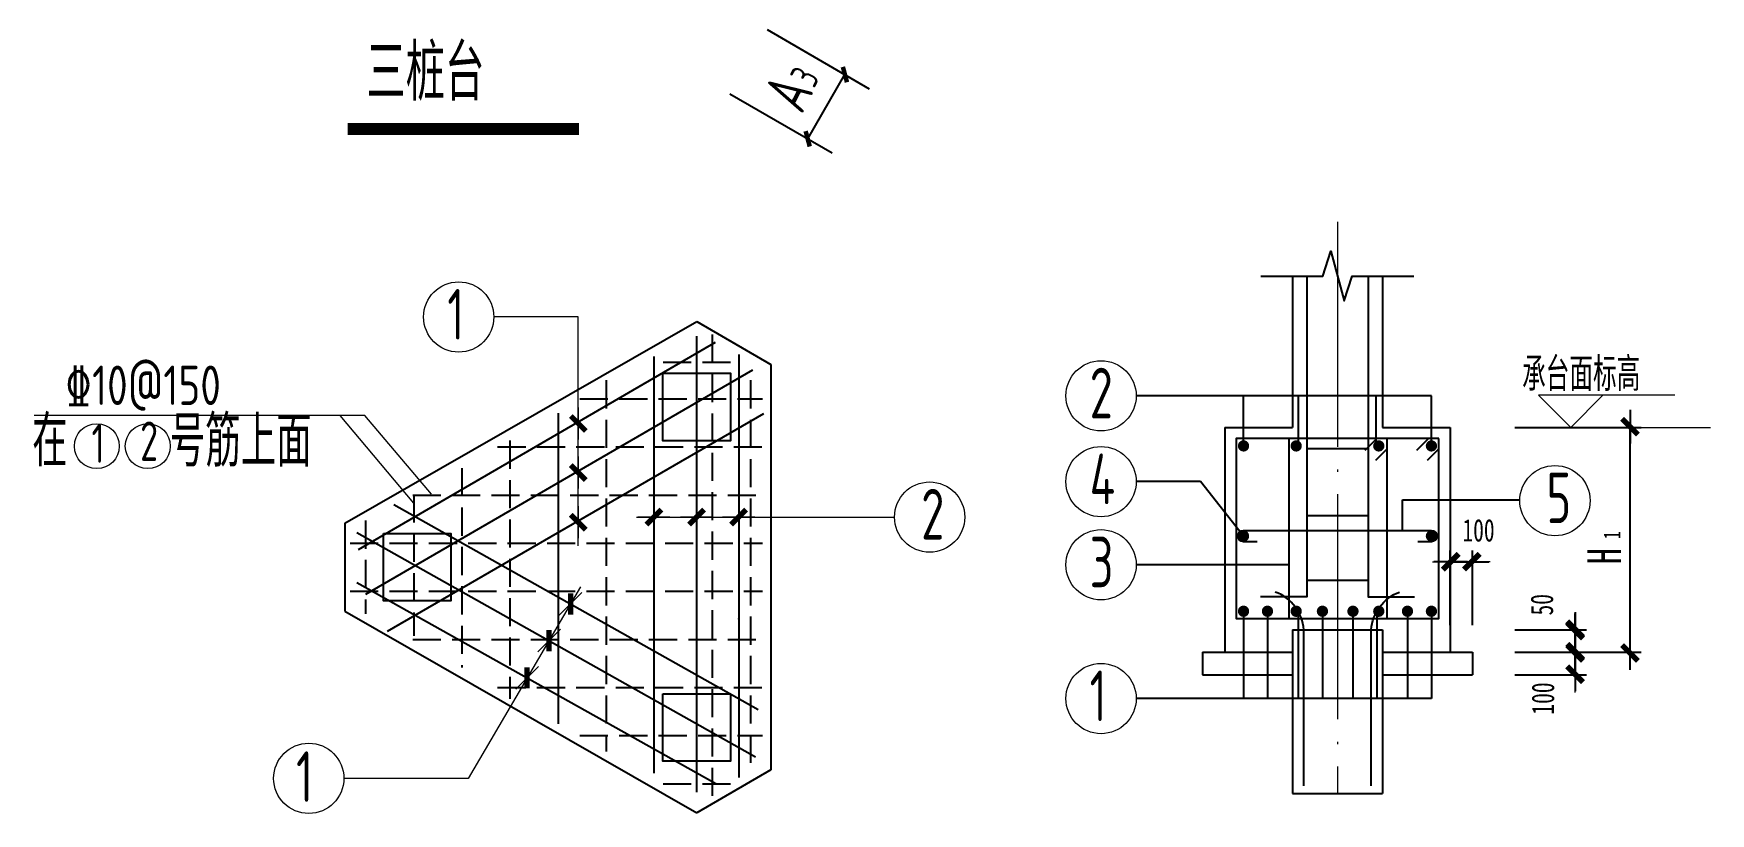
# Model space of a CAD drawing. Extents: x 3968514 to 5230306, y -516551 to -228246.
# Drawn here: x 4441664 to 4456567, y -343982 to -337050 of the extents above; entities that cross this region are included whole.
import ezdxf

# ---------------------------------------------------------------- set-up
doc = ezdxf.new("R2010")
doc.units = 0
doc.header["$LTSCALE"] = 1000
doc.header["$MEASUREMENT"] = 0
doc.linetypes.add('DASH', pattern=[0.35, 0.25, -0.1])
doc.linetypes.add('DOTE', pattern=[2.42, 2, -0.2, 0.02, -0.2])
for name, color, linetype in [('3-承台', 7, 'Continuous'), ('DIM', 3, 'Continuous'), ('PUB_TEXT', 7, 'Continuous'), ('REIN', 2, 'Continuous')]:
    doc.layers.add(name, color=color, linetype=linetype)
for name, color, linetype, lineweight in [('AXIS_TEXT', 7, 'Continuous', 15), ('DOTE', 1, 'DOTE', 9), ('PUB_DIM', 3, 'Continuous', 15)]:
    doc.layers.add(name, color=color, linetype=linetype, lineweight=lineweight)
doc.styles.add('DIM_FONT', font='SIMPLEX', dxfattribs={"width": 0.7, "bigfont": 'GBCBIG'})
doc.styles.add('ST', font='simhei.ttf', dxfattribs={"width": 0.7})
doc.styles.add('TSSD_REIN', font='Tssdeng.shx', dxfattribs={"width": 0.7, "bigfont": 'hztxt.shx'})
doc.dimstyles.new('DIMN', dxfattribs={"dimtxt": 300, "dimasz": 100, "dimexe": 250, "dimexo": 300, "dimgap": 150, "dimtad": 1, "dimdec": 0, "dimzin": 0, "dimdsep": 46, "dimtxsty": 'DIM_FONT', "dimblk": 'ARCHTICK', "dimcen": 0.09, "dimclrt": 7, "dimazin": 2, "dimtfac": 1, "dimtdec": 0, "dimtix": 1, "dimtmove": 2, "dimatfit": 3, "dimfxl": 1, "dimtolj": 1, "dimtzin": 0, "dimarcsym": 0})

# ---------------------------------------------------------------- blocks, each defined once
blk = doc.blocks.new('_DIMX')
blk.add_line((-150, 0), (150, 0))
at = {"const_width": 50}
blk.add_lwpolyline([(-70, -70), (70, 70)], dxfattribs=at)
blk = doc.blocks.new('X')
at = {"layer": 'AXIS_TEXT'}
blk.add_line((-157, 0), (157, 0), dxfattribs=at)
at = {"color": 0, "linetype": 'ByBlock', "rotation": 180}
blk.add_blockref('_DIMX', (6, 0), dxfattribs=at)
blk = doc.blocks.new('_ArchTick')
at = {"color": 0, "linetype": 'ByBlock', "const_width": 0.4}
blk.add_lwpolyline([(-0.5, -0.5), (0.5, 0.5)], dxfattribs=at)
blk = doc.blocks.new('*D113')
at = {"layer": 'Defpoints', "color": 0, "transparency": 16777216}
for p in [(4447924, -336865), (4447594, -337435), (4448875, -337415)]:
    blk.add_point(p, dxfattribs=at)
at = {"layer": 'PUB_DIM', "color": 0, "lineweight": -2, "transparency": 16777216}
for p, q in [((4448184, -337015), (4449091, -337541)), ((4448544, -337986), (4448875, -337415)), ((4447853, -337585), (4448761, -338111))]:
    blk.add_line(p, q, dxfattribs=at)
at = {"layer": 'PUB_DIM', "color": 0, "lineweight": -2, "transparency": 16777216, "xscale": 100, "yscale": 100, "zscale": 100}
for p, rotation in [((4448875, -337415), 59.91070981437168), ((4448544, -337986), 239.9107098143717)]:
    blk.add_blockref('_ArchTick', p, dxfattribs=dict(at, rotation=rotation))

msp = doc.modelspace()

# ---------------------------------------------------------------- linework, layer by layer
at = {"color": 6}
for p, q in [((4452852.31778, -339205.7054), (4452852.31778, -340550.43782)), ((4453652.31778, -339205.7054), (4453652.31778, -340550.43782)), ((4452252.31778, -340550.43782), (4452252.31778, -342549.95106)), ((4452252.31778, -340550.43782), (4452852.31778, -340550.43782)), ((4453652.31778, -340550.43782), (4454252.31778, -340550.43782)), ((4454252.31778, -340550.43782), (4454252.31778, -342549.95106)), ((4452852.31778, -342349.95106), (4453652.31778, -342349.95106)), ((4452852.31778, -342349.95106), (4452852.31778, -343805.77759)), ((4453652.31778, -342349.95106), (4453652.31778, -343805.77759)), ((4452052.31778, -342549.95106), (4452052.31778, -342749.95106)), ((4452052.31778, -342549.95106), (4452852.31778, -342549.95106)), ((4453652.31778, -342549.95106), (4454452.31778, -342549.95106)), ((4454452.31778, -342549.95106), (4454452.31778, -342749.95106)), ((4452052.31778, -342749.95106), (4452852.31778, -342749.95106)), ((4453652.31778, -342749.95106), (4454452.31778, -342749.95106))]:
    msp.add_line(p, q, dxfattribs=at)
at = {"color": 3}
for p, q in [((4454087.31778, -340270.07097), (4451463.38962, -340270.07097)), ((4452417.31778, -340715.43782), (4452417.31778, -340270.07097)), ((4452907.03876, -340715.43782), (4452907.03876, -340270.07097)), ((4453597.59679, -340715.43782), (4453597.59679, -340270.07097)), ((4454087.31778, -340715.43782), (4454087.31778, -340270.07097)), ((4452035.08746, -341032.68643), (4451462.00326, -341032.68643)), ((4452417.31778, -341516.81963), (4452035.08746, -341032.68643)), ((4453829.19988, -341195.98986), (4454872.56578, -341195.98986)), ((4453829.19988, -341466.81963), (4453829.19988, -341195.98986)), ((4452820.31333, -341771.67029), (4451462.00326, -341771.67029)), ((4452417.31778, -342184.95106), (4452417.31778, -342960.73275)), ((4452630.25359, -342184.95106), (4452630.25359, -342960.73275)), ((4452901.61261, -342184.95106), (4452901.61261, -342960.73275)), ((4453118.62791, -342184.95106), (4453118.62791, -342960.73275)), ((4453389.86759, -342184.95106), (4453389.86759, -342960.73275)), ((4453603.02294, -342184.95106), (4453603.02294, -342960.73275)), ((4453874.38196, -342184.95106), (4453874.38196, -342960.73275)), ((4454087.31778, -342184.95106), (4454087.31778, -342960.73275)), ((4454087.31778, -342960.73275), (4451462.00326, -342960.73275))]:
    msp.add_line(p, q, dxfattribs=at)
msp.add_line((4452852.31778, -343805.77759), (4453652.31778, -343805.77759))
msp.add_lwpolyline([(4452572.31778, -339205.7054), (4453122.31778, -339205.7054), (4453192.31778, -338985.7054), (4453312.31778, -339425.7054), (4453382.31778, -339205.7054), (4453932.31778, -339205.7054)])
for points in [[(4447257.36617, -340070.1192), (4447857.36617, -340070.1192), (4447857.36617, -340670.1192), (4447257.36617, -340670.1192)], [(4444774.06617, -341493.7512), (4445374.06617, -341493.7512), (4445374.06617, -342093.7512), (4444774.06617, -342093.7512)], [(4447257.36617, -342917.3832), (4447857.36617, -342917.3832), (4447857.36617, -343517.3832), (4447257.36617, -343517.3832)]]:
    msp.add_lwpolyline(points, close=True, dxfattribs=at)
at = {"layer": '3-承台'}
for p, q in [((4444430.76129, -341402.59135), (4447557.36893, -339610.1645)), ((4447557.36893, -339610.1645), (4448216.38904, -339992.31675)), ((4448216.38904, -339992.31675), (4448216.38904, -343595.18579)), ((4444430.76129, -341402.59135), (4444430.76129, -342184.91119)), ((4444430.76129, -342184.91119), (4447557.36893, -343977.33804)), ((4448216.38904, -343595.18579), (4447557.36893, -343977.33804))]:
    msp.add_line(p, q, dxfattribs=at)
at = {"layer": 'DIM'}
for p, q in [((4454827.39375, -340550.43782), (4455952.03328, -340550.43782)), ((4455852.03328, -342549.95106), (4455852.03328, -340551.43782)), ((4454251.31778, -341624.06664), (4454250.31778, -341624.06664)), ((4454252.31778, -342310.02601), (4454252.31778, -341644.79624)), ((4454452.31778, -342310.02601), (4454452.31778, -341644.79624)), ((4454252.31778, -341744.79624), (4454452.31778, -341744.79624)), ((4454453.31778, -341744.79624), (4454454.31778, -341744.79624)), ((4455364.22298, -342250.92372), (4455364.22298, -342249.92372)), ((4455364.22298, -342349.95106), (4455364.22298, -342251.92372)), ((4454827.39375, -342349.95106), (4455464.22298, -342349.95106)), ((4454827.39375, -342349.95106), (4455464.22298, -342349.95106)), ((4455364.22298, -342348.95106), (4455364.22298, -342347.95106)), ((4455364.22298, -342549.95106), (4455364.22298, -342349.95106)), ((4455364.22298, -342350.95106), (4455364.22298, -342351.95106)), ((4454827.39375, -342549.95106), (4455464.22298, -342549.95106)), ((4454827.39375, -342549.95106), (4455464.22298, -342549.95106)), ((4454827.39375, -342549.95106), (4455952.03328, -342549.95106)), ((4455364.22298, -342548.95106), (4455364.22298, -342547.95106)), ((4455364.22298, -342749.95106), (4455364.22298, -342549.95106)), ((4455364.22298, -342550.95106), (4455364.22298, -342551.95106)), ((4454827.39375, -342749.95106), (4455464.22298, -342749.95106)), ((4455364.22298, -342750.95106), (4455364.22298, -342751.95106))]:
    msp.add_line(p, q, dxfattribs=at)
at = {"layer": 'DOTE', "linetype": 'DOTE'}
msp.add_line((4453252.31778, -338725.02192), (4453252.31778, -343805.77759), dxfattribs=at)
at = {"layer": 'PUB_DIM'}
for p, q in [((4446505.5425, -339569.38072), (4445754.85473, -339569.38072)), ((4446505.5425, -341602.92008), (4446505.5425, -339569.38072)), ((4456249.33169, -340265.43782), (4455039.82122, -340265.43782)), ((4455324.82122, -340550.43782), (4455039.82122, -340265.43782)), ((4455609.82122, -340265.43782), (4455324.82122, -340550.43782)), ((4444607.09153, -340443.95948), (4441670.21265, -340443.95948)), ((4445044.88193, -341224.55388), (4444389.39486, -340443.95948)), ((4445199.7924, -341143.80272), (4444607.09153, -340443.95948)), ((4455952.03328, -340550.43782), (4456567.04289, -340550.43782)), ((4447023.20618, -341347.85763), (4449315.48161, -341347.85763)), ((4446525.25687, -341969.20967), (4445525.76187, -343669.96431)), ((4445525.76187, -343669.96431), (4444422.33498, -343669.96431))]:
    msp.add_line(p, q, dxfattribs=at)
at = {"layer": 'PUB_DIM', "const_width": 106.875}
msp.add_lwpolyline([(4444456.92297, -337899.65221), (4446512.69433, -337899.65221)], dxfattribs=at)
at = {"layer": 'PUB_DIM'}
for centre, radius in [((4445442.69957, -339569.38072), 312.15516), ((4451151.23447, -340270.07097), 312.15516), ((4442226.4836, -340717.78776), 199.7793), ((4442679.39753, -340717.78776), 199.7793), ((4451151.23447, -341032.68643), 312.15516), ((4455184.80647, -341201.95596), 312.15516), ((4449627.63676, -341347.85763), 312.15516), ((4451151.23447, -341771.67029), 312.15516), ((4451151.23447, -342960.73275), 312.15516), ((4444110.17982, -343669.96431), 312.15516)]:
    msp.add_circle(centre, radius, dxfattribs=at)
for p in [(4446505.5425, -340515.76752), (4446505.5425, -340952.19413), (4446505.5425, -341394.28777), (4447177.36791, -341347.85763), (4447556.44917, -341347.85763), (4447930.87059, -341347.85763), (4446436.56461, -342120.12966), (4447929.23916, -342253.3398), (4446245.09374, -342445.93916), (4446050.51182, -342777.04247)]:
    msp.add_point(p, dxfattribs=at)
at = {"layer": 'REIN', "color": 1}
for points in [[(4452979.33591, -339205.7054), (4452979.33591, -342055.29151), (4452568.93591, -342055.29151)], [(4453525.29964, -339205.7054), (4453525.29964, -342055.29151), (4453935.69964, -342055.29151)], [(4453499.0977, -340754.3287), (4453603.05794, -340650.43782)], [(4453956.50302, -340754.3287), (4454060.46326, -340650.43782)], [(4452979.33591, -340739.02894), (4453525.29964, -340739.02894)], [(4453694.91246, -340742.29235), (4453591.02158, -340846.25258)], [(4454152.31778, -340742.29235), (4454048.4269, -340846.25258)], [(4452979.33591, -341334.29382), (4453525.29964, -341334.29382)], [(4452979.33591, -341908.88794), (4453525.29964, -341908.88794)]]:
    msp.add_lwpolyline(points, dxfattribs=at)
at = {"layer": 'REIN'}
for points in [[(4447555.76239, -339738.92352), (4447555.76239, -343792.30621)], [(4447722.31574, -339796.75072), (4444550.0724, -341637.86928)], [(4447177.36718, -339920.79032), (4447177.36893, -343624.35389)], [(4447930.86986, -339902.63498), (4447930.87161, -343661.71925)], [(4448053.08867, -340042.44769), (4444614.8531, -342035.37952)], [(4448151.17829, -340430.90404), (4444805.4169, -342364.14302)], [(4446325.69763, -340423.66188), (4446325.69763, -343185.47842)], [(4444865.63207, -341235.28126), (4448102.58126, -343058.53544)], [(4444536.11496, -341484.70098), (4448079.33481, -343477.63281)], [(4444536.11496, -341930.48836), (4447728.59575, -343715.09833)], [(4452953.64209, -343737.81146), (4452953.64209, -342349.95106)], [(4453550.99346, -343737.81146), (4453550.99346, -342349.95106)]]:
    msp.add_lwpolyline(points, dxfattribs=at)
at = {"layer": 'REIN', "linetype": 'DASH'}
for points in [[(4447693.83152, -339726.47214), (4447693.83152, -343837.87424)], [(4447258.16611, -339971.18686), (4447930.86984, -339971.1869)], [(4446753.19763, -340132.33095), (4446753.19763, -343430.19632)], [(4448035.69763, -340132.33095), (4448035.69763, -343546.72862)], [(4446519.22163, -340297.50127), (4448141.85208, -340297.50127)], [(4445898.19763, -340668.37978), (4445898.19763, -342964.06694)], [(4445787.89534, -340725.00127), (4448141.85208, -340725.00127)], [(4445470.69763, -340913.09768), (4445470.69763, -342684.38932)], [(4445033.71496, -341152.50127), (4448141.85208, -341152.50127)], [(4445043.19763, -341146.16237), (4445043.19763, -342404.71169)], [(4444615.69763, -341379.22706), (4444615.69763, -342206.60673)], [(4444477.60213, -341580.00127), (4448141.85208, -341580.00127)], [(4444477.60213, -342007.50127), (4448141.85208, -342007.50127)], [(4445033.71496, -342435.00127), (4448141.85208, -342435.00127)], [(4445787.89534, -342862.50127), (4448141.85208, -342862.50127)], [(4446519.22163, -343290.00127), (4448141.85208, -343290.00127)], [(4447258.16611, -343719.3888), (4447930.86984, -343719.38876)]]:
    msp.add_lwpolyline(points, dxfattribs=at)
at = {"layer": 'REIN', "color": 1}
for points in [[(4454152.31778, -340650.43782), (4452352.31778, -340650.43782), (4452352.31778, -342249.95106), (4454152.31778, -342249.95106)], [(4453694.91246, -340650.43782), (4452820.31333, -340650.43782), (4452820.31333, -342249.95106), (4453694.91246, -342249.95106)]]:
    msp.add_lwpolyline(points, close=True, dxfattribs=at)
at = {"layer": 'REIN', "const_width": 50}
for points in [[(4452392.31778, -340715.43782, 1), (4452442.31778, -340715.43782, 1)], [(4452860.31333, -340715.43782, 1), (4452910.31333, -340715.43782, 1)], [(4453644.32222, -340715.43782, -1), (4453594.32222, -340715.43782, -1)], [(4454062.31778, -340715.43782, 1), (4454112.31778, -340715.43782, 1)], [(4452392.31778, -341516.81963, 1), (4452442.31778, -341516.81963, 1)], [(4454112.31778, -341516.81963, -1), (4454062.31778, -341516.81963, -1)], [(4452392.31778, -342184.95106, 1), (4452442.31778, -342184.95106, 1)], [(4452605.25359, -342184.95106, 1), (4452655.25359, -342184.95106, 1)], [(4452860.31333, -342184.95106, 1), (4452910.31333, -342184.95106, 1)], [(4453093.62791, -342184.95106, 1), (4453143.62791, -342184.95106, 1)], [(4453414.86759, -342184.95106, -1), (4453364.86759, -342184.95106, -1)], [(4453594.32222, -342184.95106, 1), (4453644.32222, -342184.95106, 1)], [(4453899.38196, -342184.95106, -1), (4453849.38196, -342184.95106, -1)], [(4454112.31778, -342184.95106, -1), (4454062.31778, -342184.95106, -1)]]:
    msp.add_lwpolyline(points, format="xyb", close=True, dxfattribs=at)
at = {"layer": 'REIN', "color": 1}
msp.add_lwpolyline([(4452537.31778, -341566.81963), (4452417.31778, -341566.81963, -1), (4452417.31778, -341466.81963), (4454087.31778, -341466.81963, -1), (4454087.31778, -341566.81963), (4453967.31778, -341566.81963)], format="xyb", dxfattribs=at)
at = {"layer": 'REIN'}
for points in [[(4452953.64209, -342349.95106, 0.2916164143), (4452699.69393, -342013.86002)], [(4453550.99346, -342349.95106, -0.2916164143), (4453804.94162, -342013.86002)]]:
    msp.add_lwpolyline(points, format="xyb", dxfattribs=at)

# ---------------------------------------------------------------- block references
at = {"layer": 'DIM'}
for p, rotation in [((4455852.03328, -340550.43782), 90), ((4454452.31778, -341744.79624), 180), ((4455364.22298, -342349.95106), 270), ((4455364.22298, -342349.95106), 90), ((4455364.22298, -342549.95106), 270), ((4455364.22298, -342549.95106), 90), ((4455852.03328, -342549.95106), 270), ((4455364.22298, -342749.95106), 90)]:
    msp.add_blockref('X', p, dxfattribs=dict(at, rotation=rotation))
msp.add_blockref('X', (4454252.31778, -341744.79624), dxfattribs=at)
at = {"layer": 'PUB_DIM'}
for p, xscale, yscale, zscale, rotation in [((4446505.5425, -340515.76752), 0.9500000001862645, 0.9500000001862645, 0.9500000001862645, 270), ((4446505.5425, -340952.19413), 0.9500000001862645, 0.9500000001862645, 0.9500000001862645, 270), ((4446505.5425, -341394.28777), 0.9500000001862645, 0.9500000001862645, 0.9500000001862645, 270), ((4447177.36791, -341347.85763), 0.9500000001862645, 0.9500000001862645, 0.9500000001862645, 180), ((4447556.44917, -341347.85763), 0.9500000001862645, 0.9500000001862645, 0.9500000001862645, 180), ((4447930.87059, -341347.85763), 0.9500000001862645, 0.9500000001862645, 0.9500000001862645, 180), ((4446436.56461, -342120.12966), 0.9500000003367642, 0.9500000003367642, 0.9500000003367642, 225), ((4446245.09374, -342445.93916), 0.9500000003367642, 0.9500000003367642, 0.9500000003367642, 225), ((4446050.51182, -342777.04247), 0.9500000003367642, 0.9500000003367642, 0.9500000003367642, 225)]:
    msp.add_blockref('_DIMX', p, dxfattribs=dict(at, xscale=xscale, yscale=yscale, zscale=zscale, rotation=rotation))

# ---------------------------------------------------------------- texts
at = {"color": 7, "linetype": 'ByBlock', "insert": (4454505.87484, -341466.51927), "char_height": 200, "attachment_point": 5, "style": 'ST'}
msp.add_mtext('\\A1;100', dxfattribs=at)
at = {"width": 1943, "attachment_point": 1, "rotation": 90, "style": 'DIM_FONT'}
for s, insert, char_height in [('\\f宋体|b0|i0|c134|p2;1', (4455616.95895, -341543.65739), 150), ('\\f宋体|b0|i0|c134|p2;H', (4455471.37505, -341766.10976), 300)]:
    msp.add_mtext(s, dxfattribs=dict(at, insert=insert, char_height=char_height))
at = {"color": 7, "linetype": 'ByBlock', "char_height": 200, "attachment_point": 5, "rotation": 90, "style": 'ST'}
for s, insert in [('\\A1;50', (4455069.96525, -342126.9037)), ('\\A1;100', (4455079.22298, -342960.31642))]:
    msp.add_mtext(s, dxfattribs=dict(at, insert=insert))
at = {"layer": 'PUB_TEXT', "style": 'TSSD_REIN'}
for s, height, width, p in [('三桩台', 500, 0.7, (4444621.36492, -337646.49172)), ('1', 450, 0.7, (4445341.57416, -339770.33964)), ('承台面标高', 300, 0.7, (4454893.23516, -340228.45313)), ('\x8410@150', 350, 0.8, (4441944.22588, -340351.73903)), ('2', 450, 0.7, (4451050.10906, -340471.02989)), ('在', 450, 0.7, (4441652.1012, -340899.43466)), ('1', 350, 0.7, (4442179.72815, -340866.60269)), ('2', 350, 0.7, (4442611.2446, -340848.78007)), ('号筋上面', 450, 0.7, (4442875.17018, -340899.43466)), ('4', 450, 0.7, (4451050.10906, -341233.64535)), ('5', 450, 0.7, (4455110.10407, -341401.68954)), ('2', 450, 0.7, (4449552.93436, -341547.59121)), ('3', 450, 0.7, (4451050.10906, -341972.62921)), ('1', 450, 0.7, (4451050.10906, -343161.69167)), ('1', 450, 0.7, (4443998.06629, -343880.15021))]:
    msp.add_text(s, height=height, dxfattribs=dict(at, width=width)).set_placement(p)
at = {"layer": 'PUB_TEXT', "style": 'TSSD_REIN', "width": 0.7}
for s, height, p in [('3', 250, (4448601.57198, -337543.12152)), ('A', 400, (4448492.15663, -337773.80974))]:
    msp.add_text(s, height=height, rotation=62.543652758, dxfattribs=at).set_placement(p)

# ---------------------------------------------------------------- dimensions: what is measured, and where the dimension line sits
at = {"layer": 'PUB_DIM'}
dim = msp.add_aligned_dim(p1=(4447593.73486, -337435.01727), p2=(4447924.27779, -336864.55507), distance=-1098.81807, text=' ', dimstyle='DIMN', dxfattribs=at)
dim.commit()
dim.dimension.update_dxf_attribs({"geometry": '*D113', "text_midpoint": (4448709.75333, -337700.67753)})

doc.saveas('drawing.dxf')
